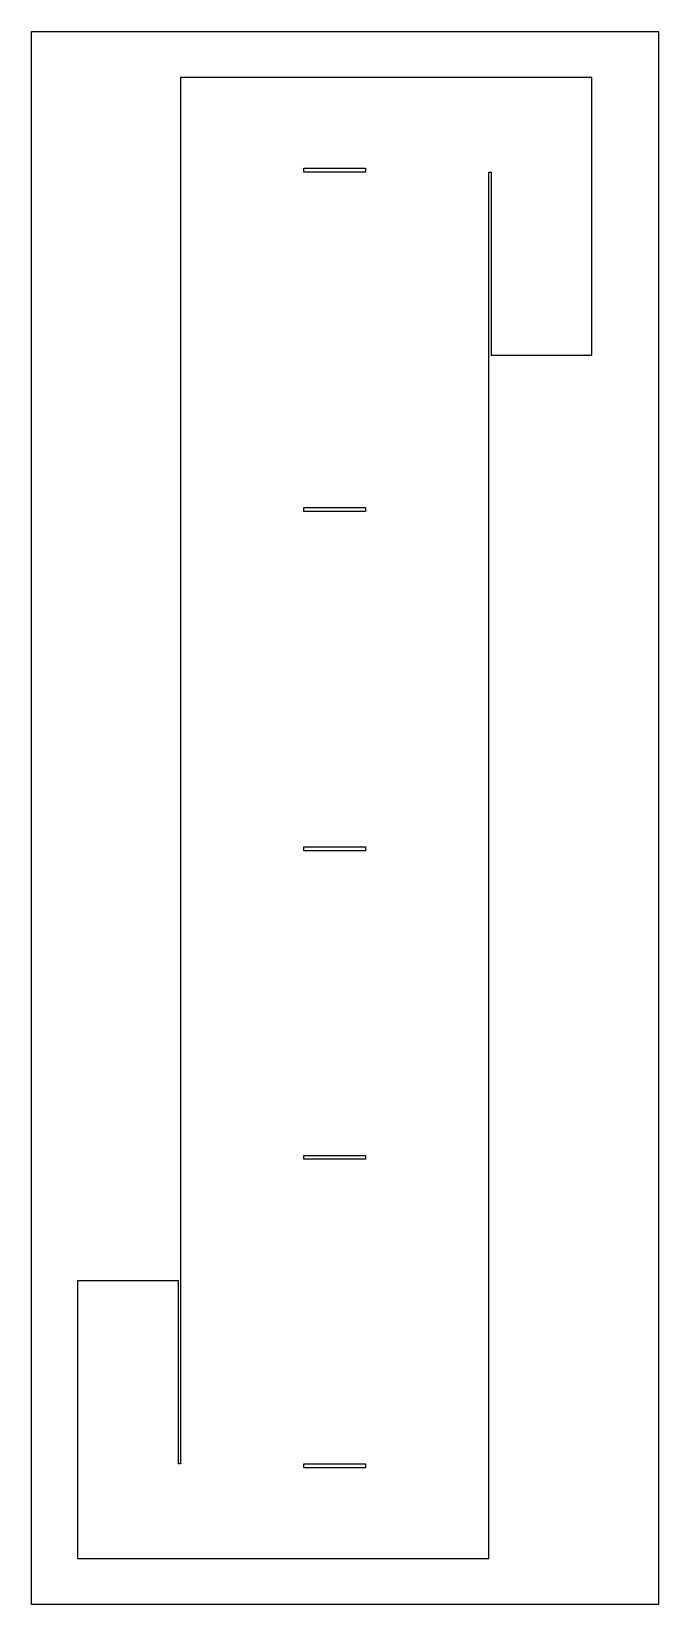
# Model space of a CAD drawing. Header units: metres. Extents: x -22 to 282, y -22 to 742.
import ezdxf

# ---------------------------------------------------------------- set-up
doc = ezdxf.new("R2010")
doc.units = ezdxf.units.M

msp = doc.modelspace()

# ---------------------------------------------------------------- linework, layer by layer
for points in [[(282.45, -22.45), (-22.45, -22.45), (-22.45, 742.45), (282.45, 742.45), (282.45, -22.45)], [(0.01, 0), (199.99, 0), (200, 0.01), (200, 44.07), (200, 44.98), (200, 45.02), (200, 45.93), (200, 194.07), (200, 194.98), (200, 195.02), (200, 195.93), (200, 344.07), (200, 344.98), (200, 345.02), (200, 345.93), (200, 509.07), (200, 509.98), (200, 510.02), (200, 510.93), (200, 673.99), (200.01, 674), (200.99, 674), (201, 673.99), (201, 585.01), (201.01, 585), (249.99, 585), (250, 585.01), (250, 719.99), (249.99, 720), (50.01, 720), (50, 719.99), (50, 675.93), (50, 675.02), (50, 674.98), (50, 674.07), (50, 510.93), (50, 510.02), (50, 510), (50, 345.93), (50, 345.02), (50, 345), (50, 344.98), (50, 344.07), (50, 195.93), (50, 195.02), (50, 195), (50, 194.98), (50, 194.07), (50, 46.01), (49.99, 46), (49.01, 46), (49, 46.01), (49, 134.99), (48.99, 135), (0.01, 135), (0, 134.99), (0, 0.01), (0.01, 0)], [(110, 674.97), (110, 675.03), (110, 675.93), (110.02, 675.95), (139.98, 675.95), (140, 675.93), (140, 675.03), (140, 674.97), (140, 674.07), (139.98, 674.05), (110.02, 674.05), (110, 674.07), (110, 674.97)], [(110, 509.97), (110, 510.03), (110, 510.93), (110.02, 510.95), (139.98, 510.95), (140, 510.93), (140, 510.03), (140, 509.97), (140, 509.07), (139.98, 509.05), (110.02, 509.05), (110, 509.07), (110, 509.97)], [(110, 344.97), (110, 345.03), (110, 345.93), (110.02, 345.95), (139.98, 345.95), (140, 345.93), (140, 345.03), (140, 344.97), (140, 344.07), (139.98, 344.05), (110.02, 344.05), (110, 344.07), (110, 344.97)], [(110, 194.97), (110, 195.03), (110, 195.93), (110.02, 195.95), (139.98, 195.95), (140, 195.93), (140, 195.03), (140, 194.97), (140, 194.07), (139.98, 194.05), (110.02, 194.05), (110, 194.07), (110, 194.97)], [(110.02, 45.95), (139.98, 45.95), (140, 45.93), (140, 45.03), (140, 44.97), (140, 44.07), (139.98, 44.05), (125, 44.05), (110.08, 44.05), (110.02, 44.05), (110, 44.07), (110, 44.97), (110, 45.03), (110, 45.93), (110.02, 45.95)]]:
    msp.add_lwpolyline(points)

doc.saveas('drawing.dxf')
